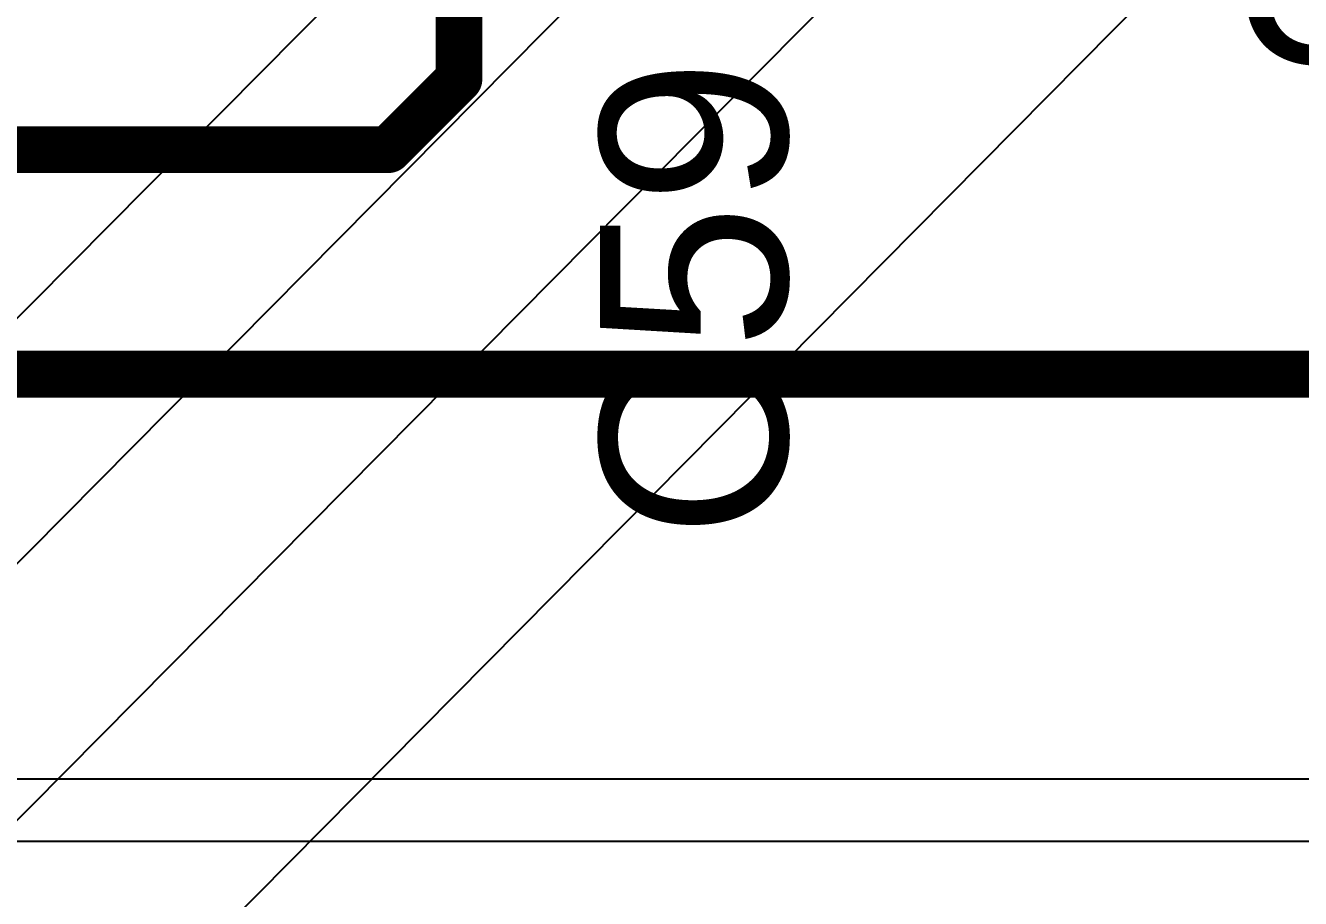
# Model space of a CAD drawing. Header units: inches. Extents: x -3 to 5259, y -3 to 5282.
# Drawn here: x 98.51 to 105.43, y 72 to 76.74 of the extents above; entities that cross this region are included whole.
import ezdxf

# ---------------------------------------------------------------- set-up
doc = ezdxf.new("R2010")
doc.units = ezdxf.units.IN
for name, color, linetype in [('Layer 2', 76, 'Continuous'), ('Top Layer', 1, 'Continuous'), ('Top Overlay', 2, 'Continuous'), ('Top Solder', 216, 'Continuous')]:
    doc.layers.add(name, color=color, linetype=linetype)
doc.styles.add('Arial', font='', dxfattribs={"height": 0.2})
doc.styles.get('Arial').set_extended_font_data('Arial')

# ---------------------------------------------------------------- blocks, each defined once
blk = doc.blocks.new('13_WQFN_HR__3_2__26')
at = {"layer": 'Top Solder'}
for p in [(-0.5750306, 1.80992272), (-0.5466842, -0.92267278), (0.7533132, 1.80238908), (1.17829076, -0.92267278)]:
    blk.add_line(p, (5227.28029472, 5276.701008679999), dxfattribs=at)

msp = doc.modelspace()

# ---------------------------------------------------------------- linework, layer by layer
at = {"layer": 'Layer 2'}
msp.add_line((49.89717224, 72.65169873999999), (113.02820168, 72.65169873999999), dxfattribs=at)
for points in [[(100.86488844, 76.44952198, 0.254, 0.254, 0), (100.86488844, 80.7547407, 0.254, 0.254, 0)], [(100.48210536, 76.06673889999999, 0.254, 0.254, 0), (100.86488844, 76.44952198, 0.254, 0.254, 0)], [(8.40576424, 76.06673889999999, 0.254, 0.254, 0), (100.48210536, 76.06673889999999, 0.254, 0.254, 0)], [(10.63681896, 74.84753889999999, 0.254, 0.254, 0), (111.36275416, 74.84753889999999, 0.254, 0.254, 0)]]:
    msp.add_lwpolyline(points, format="xyseb", dxfattribs=at)
for points in [[(100.80138844, 76.44952198, 0.127, 0.127, 1), (100.92838844, 76.44952198, 0.127, 0.127, 1)], [(100.80138844, 76.44952198, 0.127, 0.127, 1), (100.92838844, 76.44952198, 0.127, 0.127, 1)], [(100.41860536, 76.06673889999999, 0.127, 0.127, 1), (100.54560536, 76.06673889999999, 0.127, 0.127, 1)], [(100.41860536, 76.06673889999999, 0.127, 0.127, 1), (100.54560536, 76.06673889999999, 0.127, 0.127, 1)]]:
    msp.add_lwpolyline(points, format="xyseb", close=True, dxfattribs=at)
at = {"layer": 'Top Layer'}
for p in [(106.39213672, 72.31097298), (106.9094001, 72.31097298)]:
    msp.add_line(p, (94.36672008, 72.31097298), dxfattribs=at)

# ---------------------------------------------------------------- block references
msp.add_blockref('13_WQFN_HR__3_2__26', (31.76047242, 5.455798079999999))

# ---------------------------------------------------------------- texts
at = {"layer": 'Top Overlay', "style": 'Arial'}
msp.add_text('U18', height=1.016, dxfattribs=at).set_placement((105.02941148, 76.53642554))
msp.add_text('C59', height=1.016, rotation=90, dxfattribs=at).set_placement((102.64750616, 73.9567736))

doc.saveas('drawing.dxf')
